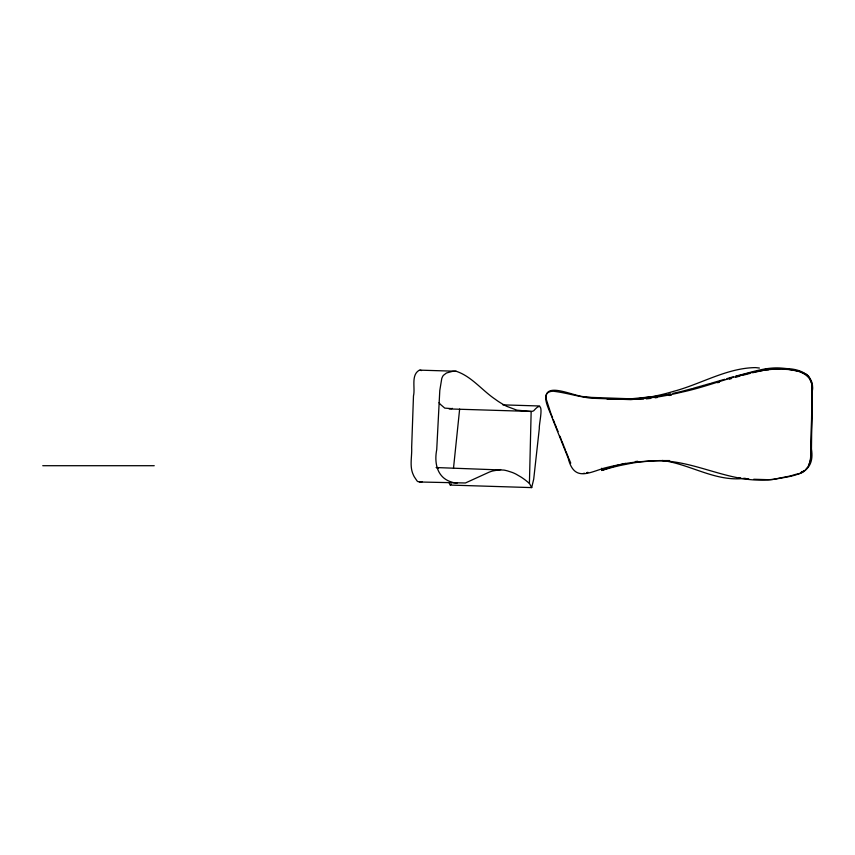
<?xml version="1.0" encoding="UTF-8"?>
<svg xmlns="http://www.w3.org/2000/svg" width="855" height="855" viewBox="0 0 855 855"><rect width="100%" height="100%" fill="white"/><g stroke="black" fill="none" stroke-linecap="round" stroke-linejoin="round"><path stroke-width="1.28" d="M812.239 394.454L811.598 383.542L809.396 377.589A12.13 11.393 -89.4 0 0 806.265 374.234L799.66 371.455L787.519 369.2A134.641 126.519 -89.4 0 0 782.614 368.697L769.618 368.975L752.582 372.748M812.132 395.373L810.967 453.77L810.305 460.214L808.712 465.686M531.692 487.607L529.416 483.396L531.158 411.447L532.259 411.308A105.603 18.479 -88.2 0 0 533.883 410.592C546.067 396.506 538.81 423.065 539.313 428.547L533.712 479.131L531.692 487.607L450.296 485.074L448.993 482.605M459.648 409.032L453.492 468.316M669.657 460.578L659.643 460.589A299.624 281.562 -89.4 0 0 651.841 460.941L641.068 461.86A195.442 183.665 -89.4 0 0 632.422 463.068L620.986 465.312A297.508 279.574 -89.4 0 0 609.754 468.091L601.61 470.464L601.77 468.23M451.194 484.016L450.286 485.063M805.752 469.598L807.43 467.877M803.347 470.955L803.892 470.71M801.424 471.714L802.108 471.458M601.61 470.464L608.397 468.08A279.852 229.493 -87.7 0 1 617.951 465.206L625.518 463.335M586.69 472.676L587.866 472.302M729.358 379.193L731.431 378.562M726.91 378.637L733.408 376.734M724.741 379.278L710.868 383.297M717.612 382.73L719.333 382.228M735.61 377.312L740.12 376.018M698.001 386.941L693.373 388.255M698.92 386.674L700.769 386.15M705.396 384.836L709.971 383.542M701.698 385.883L704.477 385.103M692.443 388.523L681.734 391.366A249.585 249.575 9.8 0 1 672.971 393.364M735.685 376.093C750.808 372.641 765.952 366.677 781.716 368.11A125.439 125.429 9.8 0 1 786.6 368.591C800.28 368.943 815.339 374.971 812.175 391.996L811.459 449.003C815.552 475.017 793.558 475.626 774.363 479.26A84.399 79.312 -89.4 0 1 768.132 479.687L753.747 479.249M742.45 375.377L750.006 373.4M668.236 394.315L670.619 393.834M422.049 481.825L418.18 481.707A78.863 13.798 -88.2 0 1 417.09 480.98L414.248 476.759A178 31.143 -88.2 0 1 413.221 474.632C409.321 466.199 412.153 456.378 411.661 447.475L413.478 395.918C415.412 388.191 410.827 375.441 418.929 370.418A125.439 21.941 -88.2 0 1 419.794 370.172L421.526 370.568M583.452 473.435L584.478 473.253M655.101 397.821L657.367 397.479M635.265 461.582L637.638 461.273M650.89 398.366L646.262 398.868M643.676 399.071L606.858 398.74L609.615 398.879M42.75 465.708L154.231 465.708M419.955 370.151L456.132 371.252C471.511 376.286 482.092 390.446 495.312 399.306A263.81 111.492 -87.6 0 0 499.117 401.957L501.981 403.731A379 160.174 -87.6 0 0 506.598 406.264L516.912 410.176L531.212 411.447L449.164 408.925M502.868 404.864L539.644 405.997M436.221 467.546L503.98 470.09A299.624 126.626 -87.6 0 1 507.453 470.891L512.22 472.43A195.442 82.604 -87.6 0 1 516.025 474.14L521.005 477.047A297.508 125.738 -87.6 0 1 525.868 480.478L529.416 483.396M419.41 481.996L465.409 482.979L489.22 472.131A221.221 93.494 -87.6 0 1 492.608 470.987L500.677 469.566M611.624 398.964L635.778 399.007L653.124 396.464A355.135 291.224 -87.7 0 0 662.101 394.476L665.04 393.749A249.585 204.676 -87.7 0 0 673.206 391.451C700.651 384.29 726.59 367.981 755.403 367.607A125.439 102.856 -87.7 0 1 759.411 368.056M436.381 467.535L438.059 467.974A272.798 47.72 -88.2 0 1 438.508 468.177M456.132 371.252L454.251 371.252A134.641 56.9 -87.6 0 0 452.028 371.465L446.46 373.004L443.35 375.388A12.13 5.13 -87.6 0 0 441.757 378.551L439.791 390.511L436.723 449.698C434.105 462.854 437.023 477.806 451.59 482.038A84.399 35.675 -87.6 0 0 454.347 482.819L457.115 483.161M748.734 478.918L743.561 478.405M662.155 460.471C689.451 463.955 713.818 480.959 741.948 478.629A78.863 64.67 -87.7 0 0 745.453 478.383M738.752 477.582L740.302 477.902M765.289 369.093L768.356 369.841M570.755 463.111L568.671 458.184M553.377 419.848L554.606 422.936M555.034 423.995L556.306 427.169M556.744 428.27L558.058 431.572M559.886 436.168L561.329 439.78M561.81 440.988L563.84 446.075M564.279 447.154L565.561 450.393M565.989 451.472L568.276 457.19M551.379 414.814L552.576 417.817M551.005 413.852L546.131 398.89M545.95 397.97C545.372 380.657 577.039 398.099 586.263 396.677A97.385 97.385 0 0 0 591.393 397.404L630.915 398.804L657.313 396.228A355.135 355.114 9.8 0 0 667.018 394.54M671.389 395.063A379 356.161 -89.4 0 1 669.07 395.512M439.064 402.684A355.135 62.126 -88.2 0 0 440.282 404.265L444.76 408.113L451.664 408.626A97.385 17.036 -88.2 0 0 452.306 408.327M812.036 392.819L811.032 447.785C812.132 458.804 809.29 473.243 796.112 474.258A178 177.99 9.8 0 1 789.806 476.085L772.653 479.484A78.863 78.863 0 0 1 766.272 479.901C728.139 482.53 693.843 459.637 655.87 460.802A272.798 272.777 9.8 0 0 647.663 461.123L636.045 462.063A182.81 182.799 9.8 0 0 627.217 463.239L614.478 465.676A281.124 281.113 9.8 0 0 604.186 468.145C588.112 472.975 573.897 481.611 568.137 458.013L552.822 419.645C550.77 411.928 537.71 391.558 553.174 391.227C564.3 392.466 575.084 395.747 586.124 397.5A97.385 97.385 0 0 0 591.254 398.227L630.776 399.627L657.174 397.062A355.135 355.114 9.8 0 0 668.097 395.138L671.677 394.422A249.585 249.575 9.8 0 0 681.595 392.189C714.951 385.199 747.099 368.975 781.566 368.943A125.439 125.429 9.8 0 1 786.461 369.413C800.141 369.766 815.2 375.794 812.036 392.819"/></g></svg>
